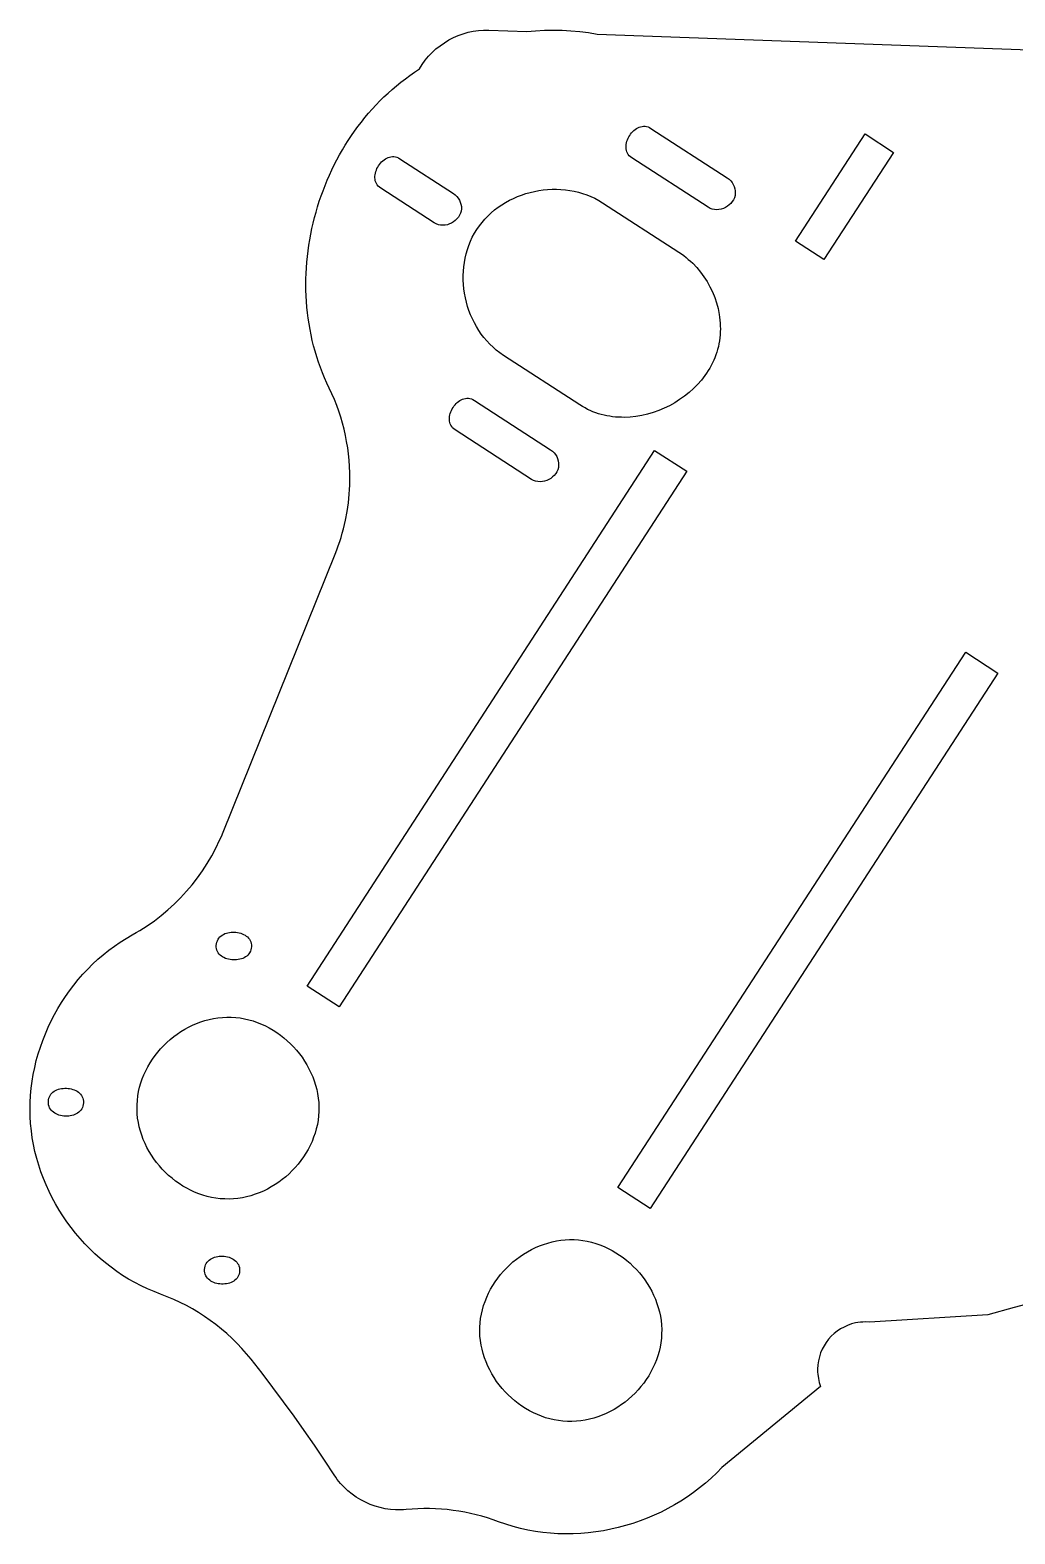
# Model space of a CAD drawing. Header units: inches. Extents: x 141 to 2374, y -6 to 1038.
# Drawn here: x 184.1 to 338.4, y 615.6 to 851.1 of the extents above; entities that cross this region are included whole.
import ezdxf

# ---------------------------------------------------------------- set-up
doc = ezdxf.new("R2010")
doc.units = ezdxf.units.IN
doc.header["$MEASUREMENT"] = 0
doc.linetypes.add('Continuous2', pattern=[0])
doc.layers.add('Nível_Padrão', color=1, linetype='Continuous')

msp = doc.modelspace()

# ---------------------------------------------------------------- linework, layer by layer
at = {"layer": 'Nível_Padrão', "color": 1, "linetype": 'Continuous2', "lineweight": -3, "true_color": 0xff0000}
for p, q in [((251.17, 850.28), (251.94, 850.56)), ((251.94, 850.56), (252.73, 850.78)), ((252.73, 850.78), (253.52, 850.95)), ((253.52, 850.95), (254.34, 851.07)), ((254.34, 851.07), (255.15, 851.13)), ((255.15, 851.13), (255.98, 851.13)), ((255.98, 851.13), (261.91, 850.91)), ((261.91, 850.91), (263.29, 851.04)), ((263.29, 851.04), (264.67, 851.11)), ((264.67, 851.11), (266.06, 851.13)), ((266.06, 851.13), (267.44, 851.11)), ((267.44, 851.11), (268.82, 851.03)), ((268.82, 851.03), (270.2, 850.91)), ((270.2, 850.91), (271.58, 850.74)), ((271.58, 850.74), (272.95, 850.51)), ((272.95, 850.51), (365.26, 847.17)), ((247.09, 847.63), (247.69, 848.18)), ((247.69, 848.18), (248.33, 848.69)), ((248.33, 848.69), (249, 849.16)), ((249, 849.16), (249.7, 849.58)), ((249.7, 849.58), (250.42, 849.95)), ((250.42, 849.95), (251.17, 850.28)), ((245.09, 845.04), (245.52, 845.74)), ((245.52, 845.74), (246, 846.4)), ((246, 846.4), (246.52, 847.03)), ((246.52, 847.03), (247.09, 847.63)), ((242.2, 842.98), (242.9, 843.52)), ((242.9, 843.52), (243.62, 844.04)), ((243.62, 844.04), (244.35, 844.55)), ((244.35, 844.55), (245.09, 845.04)), ((239.54, 840.66), (240.18, 841.26)), ((240.18, 841.26), (240.84, 841.85)), ((240.84, 841.85), (241.51, 842.42)), ((241.51, 842.42), (242.2, 842.98)), ((237.12, 838.1), (237.7, 838.76)), ((237.7, 838.76), (238.3, 839.41)), ((238.3, 839.41), (238.91, 840.04)), ((238.91, 840.04), (239.54, 840.66)), ((235.47, 836.03), (236.01, 836.73)), ((236.01, 836.73), (236.56, 837.42)), ((236.56, 837.42), (237.12, 838.1)), ((233.49, 833.12), (233.96, 833.86)), ((233.96, 833.86), (234.45, 834.6)), ((234.45, 834.6), (234.95, 835.32)), ((234.95, 835.32), (235.47, 836.03)), ((277.59, 833.71), (277.67, 833.95)), ((277.67, 833.95), (277.78, 834.18)), ((277.78, 834.18), (277.89, 834.41)), ((277.89, 834.41), (278.03, 834.63)), ((278.03, 834.63), (278.17, 834.84)), ((278.17, 834.84), (278.33, 835.04)), ((278.33, 835.04), (278.51, 835.23)), ((278.51, 835.23), (278.69, 835.4)), ((278.69, 835.4), (278.88, 835.56)), ((278.88, 835.56), (279.09, 835.7)), ((279.09, 835.7), (279.3, 835.82)), ((279.3, 835.82), (279.51, 835.92)), ((279.51, 835.92), (279.74, 835.99)), ((279.74, 835.99), (279.96, 836.04)), ((279.96, 836.04), (280.19, 836.07)), ((280.19, 836.07), (280.43, 836.07)), ((280.43, 836.07), (280.66, 836.03)), ((280.66, 836.03), (280.9, 835.97)), ((280.9, 835.97), (281.13, 835.87)), ((281.13, 835.87), (281.36, 835.74)), ((281.36, 835.74), (293.31, 827.98)), ((304, 818.09), (314.88, 834.87)), ((314.88, 834.87), (319.33, 831.98)), ((232.18, 830.82), (232.6, 831.59)), ((232.6, 831.59), (233.04, 832.36)), ((233.04, 832.36), (233.49, 833.12)), ((277.46, 832.98), (277.48, 833.22)), ((277.46, 832.74), (277.46, 832.98)), ((277.48, 832.51), (277.46, 832.74)), ((277.48, 833.22), (277.53, 833.47)), ((277.52, 832.28), (277.48, 832.51)), ((277.59, 832.06), (277.52, 832.28)), ((277.53, 833.47), (277.59, 833.71)), ((277.69, 831.85), (277.59, 832.06)), ((277.81, 831.65), (277.69, 831.85)), ((277.97, 831.46), (277.81, 831.65)), ((319.33, 831.98), (308.45, 815.2)), ((231.01, 828.43), (231.38, 829.24)), ((231.38, 829.24), (231.77, 830.03)), ((231.77, 830.03), (232.18, 830.82)), ((238.26, 828.96), (238.35, 829.2)), ((238.35, 829.2), (238.45, 829.43)), ((238.45, 829.43), (238.56, 829.66)), ((238.56, 829.66), (238.7, 829.88)), ((238.7, 829.88), (238.84, 830.09)), ((238.84, 830.09), (239.01, 830.29)), ((239.01, 830.29), (239.18, 830.48)), ((239.18, 830.48), (239.36, 830.65)), ((239.36, 830.65), (239.56, 830.81)), ((239.56, 830.81), (239.76, 830.95)), ((239.76, 830.95), (239.97, 831.07)), ((239.97, 831.07), (240.19, 831.17)), ((240.19, 831.17), (240.41, 831.24)), ((240.41, 831.24), (240.64, 831.29)), ((240.64, 831.29), (240.87, 831.32)), ((240.87, 831.32), (241.1, 831.32)), ((241.1, 831.32), (241.33, 831.28)), ((241.33, 831.28), (241.57, 831.22)), ((241.57, 831.22), (241.8, 831.12)), ((241.8, 831.12), (242.03, 830.99)), ((242.03, 830.99), (250.42, 825.55)), ((278.15, 831.29), (277.97, 831.46)), ((278.36, 831.13), (278.15, 831.29)), ((290.32, 823.37), (278.36, 831.13)), ((230, 825.98), (230.32, 826.81)), ((230.32, 826.81), (230.66, 827.62)), ((230.66, 827.62), (231.01, 828.43)), ((238.13, 828.23), (238.15, 828.47)), ((238.13, 827.99), (238.13, 828.23)), ((238.15, 827.76), (238.13, 827.99)), ((238.15, 828.47), (238.2, 828.72)), ((238.19, 827.53), (238.15, 827.76)), ((238.26, 827.31), (238.19, 827.53)), ((238.2, 828.72), (238.26, 828.96)), ((238.36, 827.1), (238.26, 827.31)), ((238.49, 826.9), (238.36, 827.1)), ((238.64, 826.71), (238.49, 826.9)), ((293.31, 827.98), (293.59, 827.77)), ((293.59, 827.77), (293.85, 827.52)), ((293.85, 827.52), (294.07, 827.25)), ((294.07, 827.25), (294.25, 826.94)), ((294.25, 826.94), (294.39, 826.62)), ((229.41, 824.31), (229.7, 825.15)), ((229.7, 825.15), (230, 825.98)), ((238.82, 826.54), (238.64, 826.71)), ((239.04, 826.38), (238.82, 826.54)), ((247.42, 820.93), (239.04, 826.38)), ((250.42, 825.55), (250.7, 825.34)), ((250.7, 825.34), (250.95, 825.09)), ((250.95, 825.09), (251.17, 824.81)), ((251.17, 824.81), (251.35, 824.51)), ((251.35, 824.51), (251.5, 824.18)), ((258.58, 824.13), (259.19, 824.47)), ((259.19, 824.47), (259.81, 824.77)), ((259.81, 824.77), (260.45, 825.05)), ((260.45, 825.05), (261.1, 825.3)), ((261.1, 825.3), (261.76, 825.52)), ((261.76, 825.52), (262.43, 825.71)), ((262.43, 825.71), (263.11, 825.87)), ((263.11, 825.87), (263.79, 826)), ((263.79, 826), (264.48, 826.1)), ((264.48, 826.1), (265.17, 826.17)), ((265.17, 826.17), (265.87, 826.2)), ((265.87, 826.2), (266.56, 826.21)), ((266.56, 826.21), (267.26, 826.18)), ((267.26, 826.18), (267.95, 826.12)), ((267.95, 826.12), (268.63, 826.03)), ((268.63, 826.03), (269.31, 825.91)), ((269.31, 825.91), (269.99, 825.75)), ((269.99, 825.75), (270.65, 825.56)), ((270.65, 825.56), (271.31, 825.33)), ((271.31, 825.33), (271.95, 825.07)), ((271.95, 825.07), (272.58, 824.78)), ((272.58, 824.78), (273.19, 824.45)), ((273.19, 824.45), (273.79, 824.08)), ((294.28, 824.56), (294.1, 824.26)), ((294.43, 824.88), (294.28, 824.56)), ((294.39, 826.62), (294.49, 826.28)), ((294.52, 825.22), (294.43, 824.88)), ((294.49, 826.28), (294.55, 825.93)), ((294.56, 825.58), (294.52, 825.22)), ((294.55, 825.93), (294.56, 825.58)), ((228.67, 821.76), (228.9, 822.62)), ((228.9, 822.62), (229.15, 823.47)), ((229.15, 823.47), (229.41, 824.31)), ((251.39, 822.13), (251.2, 821.83)), ((251.53, 822.45), (251.39, 822.13)), ((251.5, 824.18), (251.6, 823.85)), ((251.63, 822.79), (251.53, 822.45)), ((251.6, 823.85), (251.66, 823.5)), ((251.67, 823.14), (251.63, 822.79)), ((251.66, 823.5), (251.67, 823.14)), ((255.84, 822.04), (256.34, 822.51)), ((256.34, 822.51), (256.87, 822.96)), ((256.87, 822.96), (257.42, 823.38)), ((257.42, 823.38), (257.99, 823.77)), ((257.99, 823.77), (258.58, 824.13)), ((273.79, 824.08), (285.74, 816.33)), ((290.63, 823.2), (290.32, 823.37)), ((290.96, 823.08), (290.63, 823.2)), ((291.31, 823.01), (290.96, 823.08)), ((291.66, 822.99), (291.31, 823.01)), ((292.01, 823.02), (291.66, 822.99)), ((292.36, 823.09), (292.01, 823.02)), ((292.7, 823.2), (292.36, 823.09)), ((293.02, 823.35), (292.7, 823.2)), ((293.33, 823.53), (293.02, 823.35)), ((293.62, 823.75), (293.33, 823.53)), ((293.87, 823.99), (293.62, 823.75)), ((294.1, 824.26), (293.87, 823.99)), ((228.08, 819.17), (228.26, 820.04)), ((228.26, 820.04), (228.45, 820.9)), ((228.45, 820.9), (228.67, 821.76)), ((247.74, 820.76), (247.42, 820.93)), ((248.07, 820.65), (247.74, 820.76)), ((248.41, 820.58), (248.07, 820.65)), ((248.77, 820.56), (248.41, 820.58)), ((249.12, 820.59), (248.77, 820.56)), ((249.47, 820.65), (249.12, 820.59)), ((249.8, 820.76), (249.47, 820.65)), ((250.13, 820.91), (249.8, 820.76)), ((250.44, 821.09), (250.13, 820.91)), ((250.72, 821.31), (250.44, 821.09)), ((250.98, 821.56), (250.72, 821.31)), ((251.2, 821.83), (250.98, 821.56)), ((253.71, 819.3), (254.08, 819.89)), ((254.08, 819.89), (254.48, 820.47)), ((254.48, 820.47), (254.9, 821.02)), ((254.9, 821.02), (255.36, 821.54)), ((255.36, 821.54), (255.84, 822.04)), ((227.66, 816.55), (227.78, 817.43)), ((227.78, 817.43), (227.92, 818.3)), ((227.92, 818.3), (228.08, 819.17)), ((252.61, 816.76), (252.83, 817.41)), ((252.83, 817.41), (253.09, 818.05)), ((253.09, 818.05), (253.38, 818.68)), ((253.38, 818.68), (253.71, 819.3)), ((308.45, 815.2), (304, 818.09)), ((227.47, 814.79), (227.55, 815.67)), ((227.55, 815.67), (227.66, 816.55)), ((252.13, 814.74), (252.26, 815.42)), ((252.26, 815.42), (252.41, 816.09)), ((252.41, 816.09), (252.61, 816.76)), ((285.74, 816.33), (286.12, 816.07)), ((286.12, 816.07), (286.5, 815.8)), ((286.5, 815.8), (286.86, 815.52)), ((286.86, 815.52), (287.21, 815.22)), ((287.21, 815.22), (287.56, 814.92)), ((227.33, 812.15), (227.36, 813.03)), ((227.36, 813.03), (227.4, 813.91)), ((227.4, 813.91), (227.47, 814.79)), ((251.95, 812.67), (251.98, 813.36)), ((251.96, 811.97), (251.95, 812.67)), ((251.98, 813.36), (252.04, 814.05)), ((252.04, 814.05), (252.13, 814.74)), ((287.56, 814.92), (287.89, 814.6)), ((287.89, 814.6), (288.52, 813.94)), ((288.52, 813.94), (289.11, 813.24)), ((289.11, 813.24), (289.65, 812.5)), ((227.32, 811.27), (227.33, 812.15)), ((227.33, 810.38), (227.32, 811.27)), ((227.36, 809.5), (227.33, 810.38)), ((252, 811.28), (251.96, 811.97)), ((252.06, 810.59), (252, 811.28)), ((252.16, 809.9), (252.06, 810.59)), ((289.65, 812.5), (290.15, 811.73)), ((290.15, 811.73), (290.6, 810.93)), ((290.6, 810.93), (290.99, 810.11)), ((227.41, 808.62), (227.36, 809.5)), ((227.48, 807.74), (227.41, 808.62)), ((252.29, 809.21), (252.16, 809.9)), ((252.45, 808.53), (252.29, 809.21)), ((252.64, 807.86), (252.45, 808.53)), ((290.99, 810.11), (291.34, 809.26)), ((291.34, 809.26), (291.63, 808.39)), ((291.63, 808.39), (291.87, 807.51)), ((227.57, 806.87), (227.48, 807.74)), ((227.68, 805.99), (227.57, 806.87)), ((227.81, 805.12), (227.68, 805.99)), ((252.86, 807.2), (252.64, 807.86)), ((253.11, 806.55), (252.86, 807.2)), ((253.39, 805.92), (253.11, 806.55)), ((253.7, 805.29), (253.39, 805.92)), ((291.87, 807.51), (292.04, 806.61)), ((292.04, 806.61), (292.11, 806.15)), ((292.11, 806.15), (292.16, 805.7)), ((292.16, 805.7), (292.2, 805.24)), ((227.96, 804.25), (227.81, 805.12)), ((228.13, 803.39), (227.96, 804.25)), ((228.32, 802.53), (228.13, 803.39)), ((254.03, 804.69), (253.7, 805.29)), ((254.39, 804.1), (254.03, 804.69)), ((254.79, 803.53), (254.39, 804.1)), ((255.2, 802.98), (254.79, 803.53)), ((292.2, 803.39), (292.15, 802.92)), ((292.2, 805.24), (292.22, 804.78)), ((292.22, 803.86), (292.2, 803.39)), ((292.22, 804.78), (292.23, 804.32)), ((292.23, 804.32), (292.22, 803.86)), ((228.53, 801.67), (228.32, 802.53)), ((228.77, 800.82), (228.53, 801.67)), ((255.65, 802.45), (255.2, 802.98)), ((256.12, 801.94), (255.65, 802.45)), ((256.62, 801.46), (256.12, 801.94)), ((257.14, 801), (256.62, 801.46)), ((257.69, 800.58), (257.14, 801)), ((291.8, 801.12), (291.67, 800.68)), ((291.91, 801.56), (291.8, 801.12)), ((292.01, 802.01), (291.91, 801.56)), ((292.09, 802.46), (292.01, 802.01)), ((292.15, 802.92), (292.09, 802.46)), ((229.02, 799.98), (228.77, 800.82)), ((229.29, 799.14), (229.02, 799.98)), ((229.59, 798.3), (229.29, 799.14)), ((258.27, 800.18), (257.69, 800.58)), ((270.22, 792.42), (258.27, 800.18)), ((290.78, 798.59), (290.56, 798.19)), ((290.99, 798.99), (290.78, 798.59)), ((291.18, 799.41), (290.99, 798.99)), ((291.36, 799.82), (291.18, 799.41)), ((291.52, 800.25), (291.36, 799.82)), ((291.67, 800.68), (291.52, 800.25)), ((229.9, 797.47), (229.59, 798.3)), ((230.24, 796.65), (229.9, 797.47)), ((230.6, 795.84), (230.24, 796.65)), ((289.26, 796.32), (288.66, 795.63)), ((289.82, 797.05), (289.26, 796.32)), ((290.08, 797.42), (289.82, 797.05)), ((290.33, 797.8), (290.08, 797.42)), ((290.56, 798.19), (290.33, 797.8)), ((230.98, 795.04), (230.6, 795.84)), ((231.39, 794.15), (230.98, 795.04)), ((231.78, 793.25), (231.39, 794.15)), ((286.61, 793.79), (285.85, 793.25)), ((287.33, 794.36), (286.61, 793.79)), ((288.02, 794.98), (287.33, 794.36)), ((288.66, 795.63), (288.02, 794.98)), ((232.14, 792.34), (231.78, 793.25)), ((232.47, 791.42), (232.14, 792.34)), ((250.01, 791.34), (250.11, 791.57)), ((250.11, 791.57), (250.23, 791.8)), ((250.23, 791.8), (250.36, 792.02)), ((250.36, 792.02), (250.51, 792.23)), ((250.51, 792.23), (250.67, 792.43)), ((250.67, 792.43), (250.84, 792.62)), ((250.84, 792.62), (251.03, 792.79)), ((251.03, 792.79), (251.22, 792.95)), ((251.22, 792.95), (251.42, 793.09)), ((251.42, 793.09), (251.63, 793.21)), ((251.63, 793.21), (251.85, 793.31)), ((251.85, 793.31), (252.07, 793.38)), ((252.07, 793.38), (252.3, 793.44)), ((252.3, 793.44), (252.53, 793.46)), ((252.53, 793.46), (252.76, 793.46)), ((252.76, 793.46), (253, 793.43)), ((253, 793.43), (253.23, 793.36)), ((253.23, 793.36), (253.47, 793.27)), ((253.47, 793.27), (253.7, 793.14)), ((253.7, 793.14), (265.65, 785.38)), ((270.62, 792.17), (270.22, 792.42)), ((271.03, 791.94), (270.62, 792.17)), ((271.44, 791.73), (271.03, 791.94)), ((271.86, 791.53), (271.44, 791.73)), ((272.28, 791.36), (271.86, 791.53)), ((282.57, 791.54), (281.69, 791.23)), ((283.42, 791.9), (282.57, 791.54)), ((284.26, 792.3), (283.42, 791.9)), ((285.07, 792.75), (284.26, 792.3)), ((285.85, 793.25), (285.07, 792.75)), ((232.78, 790.48), (232.47, 791.42)), ((233.05, 789.54), (232.78, 790.48)), ((233.3, 788.6), (233.05, 789.54)), ((249.79, 790.14), (249.8, 790.38)), ((249.81, 789.9), (249.79, 790.14)), ((249.8, 790.38), (249.82, 790.62)), ((249.86, 789.67), (249.81, 789.9)), ((249.82, 790.62), (249.86, 790.86)), ((249.86, 790.86), (249.93, 791.1)), ((249.93, 789.45), (249.86, 789.67)), ((249.93, 791.1), (250.01, 791.34)), ((250.03, 789.24), (249.93, 789.45)), ((250.15, 789.04), (250.03, 789.24)), ((272.71, 791.19), (272.28, 791.36)), ((273.14, 791.05), (272.71, 791.19)), ((273.58, 790.92), (273.14, 791.05)), ((274.02, 790.81), (273.58, 790.92)), ((274.47, 790.72), (274.02, 790.81)), ((274.91, 790.64), (274.47, 790.72)), ((275.36, 790.57), (274.91, 790.64)), ((275.81, 790.53), (275.36, 790.57)), ((276.27, 790.49), (275.81, 790.53)), ((276.72, 790.48), (276.27, 790.49)), ((277.18, 790.47), (276.72, 790.48)), ((278.09, 790.51), (277.18, 790.47)), ((279, 790.61), (278.09, 790.51)), ((279.91, 790.76), (279, 790.61)), ((280.8, 790.97), (279.91, 790.76)), ((281.69, 791.23), (280.8, 790.97)), ((233.52, 787.64), (233.3, 788.6)), ((233.7, 786.68), (233.52, 787.64)), ((250.3, 788.85), (250.15, 789.04)), ((250.49, 788.68), (250.3, 788.85)), ((250.7, 788.52), (250.49, 788.68)), ((262.65, 780.76), (250.7, 788.52)), ((227.5, 701.4), (281.91, 785.3)), ((233.86, 785.72), (233.7, 786.68)), ((233.99, 784.74), (233.86, 785.72)), ((234.09, 783.77), (233.99, 784.74)), ((265.65, 785.38), (265.93, 785.16)), ((265.93, 785.16), (266.18, 784.92)), ((266.18, 784.92), (266.4, 784.64)), ((266.4, 784.64), (266.59, 784.34)), ((281.91, 785.3), (286.95, 782.04)), ((286.95, 782.04), (232.54, 698.13)), ((234.16, 782.79), (234.09, 783.77)), ((234.2, 781.81), (234.16, 782.79)), ((266.59, 784.34), (266.73, 784.01)), ((266.76, 782.27), (266.62, 781.95)), ((266.73, 784.01), (266.83, 783.67)), ((266.86, 782.61), (266.76, 782.27)), ((266.83, 783.67), (266.89, 783.32)), ((266.9, 782.97), (266.86, 782.61)), ((266.89, 783.32), (266.9, 782.97)), ((234.16, 779.16), (234.19, 779.85)), ((234.19, 779.85), (234.21, 780.83)), ((234.21, 780.83), (234.2, 781.81)), ((262.97, 780.59), (262.65, 780.76)), ((263.3, 780.47), (262.97, 780.59)), ((263.65, 780.41), (263.3, 780.47)), ((264, 780.39), (263.65, 780.41)), ((264.35, 780.41), (264, 780.39)), ((264.7, 780.48), (264.35, 780.41)), ((265.04, 780.59), (264.7, 780.48)), ((265.36, 780.74), (265.04, 780.59)), ((265.67, 780.92), (265.36, 780.74)), ((265.96, 781.14), (265.67, 780.92)), ((266.21, 781.38), (265.96, 781.14)), ((266.44, 781.66), (266.21, 781.38)), ((266.62, 781.95), (266.44, 781.66)), ((233.97, 777.09), (234.05, 777.77)), ((234.05, 777.77), (234.11, 778.47)), ((234.11, 778.47), (234.16, 779.16)), ((233.51, 774.35), (233.77, 775.71)), ((233.77, 775.71), (233.88, 776.4)), ((233.88, 776.4), (233.97, 777.09)), ((233.02, 772.34), (233.2, 773)), ((233.2, 773), (233.51, 774.35)), ((232.15, 769.7), (232.39, 770.35)), ((232.39, 770.35), (232.61, 771.01)), ((232.61, 771.01), (232.82, 771.67)), ((232.82, 771.67), (233.02, 772.34)), ((214.35, 725.49), (231.9, 769.05)), ((231.9, 769.05), (232.15, 769.7)), ((276.19, 669.83), (330.67, 753.68)), ((330.67, 753.68), (335.7, 750.41)), ((335.7, 750.41), (281.22, 666.56)), ((214.08, 724.85), (214.35, 725.49)), ((213.22, 723), (213.81, 724.23)), ((213.81, 724.23), (214.08, 724.85)), ((211.87, 720.61), (212.57, 721.79)), ((212.57, 721.79), (213.22, 723)), ((210.34, 718.36), (211.13, 719.47)), ((211.13, 719.47), (211.87, 720.61)), ((207.69, 715.24), (208.61, 716.24)), ((208.61, 716.24), (209.5, 717.28)), ((209.5, 717.28), (210.34, 718.36)), ((205.71, 713.35), (206.72, 714.27)), ((206.72, 714.27), (207.69, 715.24)), ((202.47, 710.85), (203.59, 711.64)), ((203.59, 711.64), (204.67, 712.47)), ((204.67, 712.47), (205.71, 713.35)), ((199.17, 708.87), (200.13, 709.43)), ((200.13, 709.43), (200.73, 709.77)), ((200.73, 709.77), (201.32, 710.12)), ((201.32, 710.12), (202.47, 710.85)), ((213.69, 708.91), (213.84, 709.09)), ((213.84, 709.09), (214.01, 709.24)), ((214.01, 709.24), (214.2, 709.38)), ((214.2, 709.38), (214.41, 709.5)), ((214.41, 709.5), (214.63, 709.61)), ((214.63, 709.61), (214.86, 709.69)), ((214.86, 709.69), (215.1, 709.76)), ((215.1, 709.76), (215.35, 709.81)), ((215.35, 709.81), (215.6, 709.84)), ((215.6, 709.84), (215.85, 709.86)), ((215.85, 709.86), (216.11, 709.86)), ((216.11, 709.86), (216.37, 709.84)), ((216.37, 709.84), (216.62, 709.81)), ((216.62, 709.81), (216.87, 709.76)), ((216.87, 709.76), (217.12, 709.69)), ((217.12, 709.69), (217.35, 709.6)), ((217.35, 709.6), (217.57, 709.5)), ((217.57, 709.5), (217.79, 709.38)), ((217.79, 709.38), (217.98, 709.24)), ((217.98, 709.24), (218.16, 709.09)), ((218.16, 709.09), (218.32, 708.92)), ((195.57, 706.31), (196.43, 707)), ((196.43, 707), (197.32, 707.66)), ((197.32, 707.66), (198.23, 708.28)), ((198.23, 708.28), (199.17, 708.87)), ((213.28, 707.77), (213.31, 708.04)), ((213.29, 707.51), (213.28, 707.77)), ((213.33, 707.26), (213.29, 707.51)), ((213.31, 708.04), (213.37, 708.28)), ((213.39, 707.02), (213.33, 707.26)), ((213.37, 708.28), (213.45, 708.51)), ((213.49, 706.81), (213.39, 707.02)), ((213.45, 708.51), (213.56, 708.72)), ((213.6, 706.61), (213.49, 706.81)), ((213.56, 708.72), (213.69, 708.91)), ((218.32, 708.92), (218.46, 708.74)), ((218.46, 708.74), (218.58, 708.54)), ((218.62, 706.84), (218.51, 706.63)), ((218.58, 708.54), (218.67, 708.32)), ((218.7, 707.06), (218.62, 706.84)), ((218.67, 708.32), (218.74, 708.09)), ((218.76, 707.31), (218.7, 707.06)), ((218.74, 708.09), (218.78, 707.84)), ((218.78, 707.57), (218.76, 707.31)), ((218.78, 707.84), (218.78, 707.57)), ((193.14, 704.05), (193.92, 704.83)), ((193.92, 704.83), (194.73, 705.59)), ((194.73, 705.59), (195.57, 706.31)), ((213.74, 706.42), (213.6, 706.61)), ((213.9, 706.25), (213.74, 706.42)), ((214.08, 706.1), (213.9, 706.25)), ((214.28, 705.97), (214.08, 706.1)), ((214.49, 705.85), (214.28, 705.97)), ((214.72, 705.74), (214.49, 705.85)), ((214.95, 705.66), (214.72, 705.74)), ((215.19, 705.59), (214.95, 705.66)), ((215.44, 705.54), (215.19, 705.59)), ((215.7, 705.5), (215.44, 705.54)), ((215.95, 705.49), (215.7, 705.5)), ((216.21, 705.49), (215.95, 705.49)), ((216.47, 705.5), (216.21, 705.49)), ((216.72, 705.54), (216.47, 705.5)), ((216.97, 705.59), (216.72, 705.54)), ((217.21, 705.66), (216.97, 705.59)), ((217.44, 705.74), (217.21, 705.66)), ((217.66, 705.84), (217.44, 705.74)), ((217.86, 705.97), (217.66, 705.84)), ((218.05, 706.1), (217.86, 705.97)), ((218.23, 706.26), (218.05, 706.1)), ((218.38, 706.43), (218.23, 706.26)), ((218.51, 706.63), (218.38, 706.43)), ((190.96, 701.55), (191.65, 702.41)), ((191.65, 702.41), (192.38, 703.25)), ((192.38, 703.25), (193.14, 704.05)), ((189.05, 698.84), (189.65, 699.76)), ((189.65, 699.76), (190.29, 700.67)), ((190.29, 700.67), (190.96, 701.55)), ((232.54, 698.13), (227.5, 701.4)), ((187.93, 696.92), (188.47, 697.89)), ((188.47, 697.89), (189.05, 698.84)), ((186.51, 693.92), (186.95, 694.94)), ((186.95, 694.94), (187.42, 695.94)), ((187.42, 695.94), (187.93, 696.92)), ((208.34, 694.64), (208.95, 694.97)), ((208.95, 694.97), (209.57, 695.28)), ((209.57, 695.28), (210.21, 695.55)), ((210.21, 695.55), (210.86, 695.79)), ((210.86, 695.79), (211.51, 696.01)), ((211.51, 696.01), (212.18, 696.18)), ((212.18, 696.18), (212.86, 696.33)), ((212.86, 696.33), (213.54, 696.43)), ((213.54, 696.43), (214.23, 696.5)), ((214.23, 696.5), (214.93, 696.54)), ((214.93, 696.54), (215.63, 696.53)), ((215.63, 696.53), (216.33, 696.49)), ((216.33, 696.49), (217.02, 696.4)), ((217.02, 696.4), (217.7, 696.28)), ((217.7, 696.28), (218.38, 696.13)), ((218.38, 696.13), (219.04, 695.93)), ((219.04, 695.93), (219.7, 695.71)), ((219.7, 695.71), (220.34, 695.45)), ((220.34, 695.45), (220.97, 695.16)), ((220.97, 695.16), (221.58, 694.84)), ((185.73, 691.85), (186.1, 692.89)), ((186.1, 692.89), (186.51, 693.92)), ((205.05, 692.09), (205.55, 692.57)), ((205.55, 692.57), (206.07, 693.04)), ((206.07, 693.04), (206.61, 693.48)), ((206.61, 693.48), (207.17, 693.89)), ((207.17, 693.89), (207.75, 694.28)), ((207.75, 694.28), (208.34, 694.64)), ((221.58, 694.84), (222.18, 694.49)), ((222.18, 694.49), (222.76, 694.12)), ((222.76, 694.12), (223.33, 693.72)), ((223.33, 693.72), (223.88, 693.29)), ((223.88, 693.29), (224.4, 692.83)), ((224.4, 692.83), (224.91, 692.36)), ((185.1, 689.73), (185.4, 690.8)), ((185.4, 690.8), (185.73, 691.85)), ((203.29, 689.94), (203.69, 690.51)), ((203.69, 690.51), (204.12, 691.05)), ((204.12, 691.05), (204.57, 691.58)), ((204.57, 691.58), (205.05, 692.09)), ((224.91, 692.36), (225.4, 691.86)), ((225.4, 691.86), (225.86, 691.34)), ((225.86, 691.34), (226.3, 690.8)), ((226.3, 690.8), (226.71, 690.24)), ((226.71, 690.24), (227.1, 689.66)), ((184.63, 687.57), (184.85, 688.66)), ((184.85, 688.66), (185.1, 689.73)), ((201.95, 687.51), (202.24, 688.14)), ((202.24, 688.14), (202.56, 688.76)), ((202.56, 688.76), (202.91, 689.36)), ((202.91, 689.36), (203.29, 689.94)), ((227.1, 689.66), (227.46, 689.07)), ((227.46, 689.07), (227.8, 688.46)), ((227.8, 688.46), (228.1, 687.83)), ((228.1, 687.83), (228.38, 687.2)), ((184.3, 685.39), (184.44, 686.48)), ((184.44, 686.48), (184.63, 687.57)), ((201.12, 684.88), (201.28, 685.55)), ((201.28, 685.55), (201.47, 686.22)), ((201.47, 686.22), (201.69, 686.87)), ((201.69, 686.87), (201.95, 687.51)), ((228.38, 687.2), (228.62, 686.55)), ((228.62, 686.55), (228.83, 685.89)), ((228.83, 685.89), (229.01, 685.22)), ((184.12, 682.07), (184.14, 683.18)), ((184.14, 683.18), (184.2, 684.28)), ((184.2, 684.28), (184.3, 685.39)), ((186.98, 683.31), (187.01, 683.57)), ((186.99, 683.04), (186.98, 683.31)), ((187.01, 683.57), (187.06, 683.82)), ((187.06, 683.82), (187.15, 684.05)), ((187.15, 684.05), (187.25, 684.26)), ((187.25, 684.26), (187.38, 684.45)), ((187.38, 684.45), (187.54, 684.62)), ((187.54, 684.62), (187.71, 684.78)), ((187.71, 684.78), (187.9, 684.92)), ((187.9, 684.92), (188.11, 685.04)), ((188.11, 685.04), (188.33, 685.14)), ((188.33, 685.14), (188.56, 685.23)), ((188.56, 685.23), (188.8, 685.3)), ((188.8, 685.3), (189.04, 685.35)), ((189.04, 685.35), (189.3, 685.38)), ((189.3, 685.38), (189.55, 685.4)), ((189.55, 685.4), (189.81, 685.4)), ((189.81, 685.4), (190.07, 685.38)), ((190.07, 685.38), (190.32, 685.34)), ((190.32, 685.34), (190.57, 685.29)), ((190.57, 685.29), (190.81, 685.22)), ((190.81, 685.22), (191.05, 685.14)), ((191.05, 685.14), (191.27, 685.04)), ((191.27, 685.04), (191.48, 684.92)), ((191.48, 684.92), (191.68, 684.78)), ((191.68, 684.78), (191.86, 684.63)), ((191.86, 684.63), (192.02, 684.46)), ((192.02, 684.46), (192.16, 684.28)), ((192.16, 684.28), (192.28, 684.07)), ((192.28, 684.07), (192.37, 683.86)), ((192.37, 683.86), (192.44, 683.62)), ((192.44, 683.62), (192.47, 683.37)), ((192.48, 683.11), (192.45, 682.85)), ((192.47, 683.37), (192.48, 683.11)), ((200.87, 682.81), (200.92, 683.5)), ((200.92, 683.5), (201, 684.19)), ((201, 684.19), (201.12, 684.88)), ((229.01, 685.22), (229.15, 684.55)), ((229.15, 684.55), (229.26, 683.86)), ((229.26, 683.86), (229.33, 683.17)), ((229.33, 683.17), (229.36, 682.47)), ((184.14, 680.96), (184.12, 682.07)), ((184.21, 679.86), (184.14, 680.96)), ((187.03, 682.79), (186.99, 683.04)), ((187.09, 682.56), (187.03, 682.79)), ((187.18, 682.34), (187.09, 682.56)), ((187.3, 682.14), (187.18, 682.34)), ((187.44, 681.96), (187.3, 682.14)), ((187.6, 681.79), (187.44, 681.96)), ((187.78, 681.64), (187.6, 681.79)), ((187.98, 681.5), (187.78, 681.64)), ((188.19, 681.38), (187.98, 681.5)), ((188.41, 681.28), (188.19, 681.38)), ((188.65, 681.2), (188.41, 681.28)), ((188.89, 681.13), (188.65, 681.2)), ((189.14, 681.07), (188.89, 681.13)), ((189.39, 681.04), (189.14, 681.07)), ((189.65, 681.02), (189.39, 681.04)), ((189.91, 681.02), (189.65, 681.02)), ((190.17, 681.04), (189.91, 681.02)), ((190.42, 681.07), (190.17, 681.04)), ((190.67, 681.12), (190.42, 681.07)), ((190.91, 681.19), (190.67, 681.12)), ((191.14, 681.28), (190.91, 681.19)), ((191.35, 681.38), (191.14, 681.28)), ((191.56, 681.5), (191.35, 681.38)), ((191.75, 681.64), (191.56, 681.5)), ((191.92, 681.8), (191.75, 681.64)), ((192.08, 681.97), (191.92, 681.8)), ((192.21, 682.16), (192.08, 681.97)), ((192.32, 682.37), (192.21, 682.16)), ((192.4, 682.6), (192.32, 682.37)), ((192.45, 682.85), (192.4, 682.6)), ((200.87, 682.11), (200.87, 682.81)), ((200.9, 681.41), (200.87, 682.11)), ((200.97, 680.72), (200.9, 681.41)), ((201.08, 680.03), (200.97, 680.72)), ((229.31, 681.08), (229.23, 680.38)), ((229.35, 681.77), (229.31, 681.08)), ((229.36, 682.47), (229.35, 681.77)), ((184.32, 678.75), (184.21, 679.86)), ((184.47, 677.65), (184.32, 678.75)), ((201.22, 679.36), (201.08, 680.03)), ((201.4, 678.69), (201.22, 679.36)), ((201.61, 678.03), (201.4, 678.69)), ((228.95, 679.03), (228.76, 678.36)), ((229.11, 679.7), (228.95, 679.03)), ((229.23, 680.38), (229.11, 679.7)), ((184.66, 676.56), (184.47, 677.65)), ((184.89, 675.48), (184.66, 676.56)), ((201.85, 677.38), (201.61, 678.03)), ((202.13, 676.75), (201.85, 677.38)), ((202.43, 676.12), (202.13, 676.75)), ((202.76, 675.51), (202.43, 676.12)), ((227.99, 676.44), (227.67, 675.82)), ((228.28, 677.07), (227.99, 676.44)), ((228.53, 677.71), (228.28, 677.07)), ((228.76, 678.36), (228.53, 677.71)), ((185.17, 674.41), (184.89, 675.48)), ((185.48, 673.35), (185.17, 674.41)), ((203.13, 674.92), (202.76, 675.51)), ((203.51, 674.34), (203.13, 674.92)), ((203.93, 673.78), (203.51, 674.34)), ((204.37, 673.24), (203.93, 673.78)), ((226.54, 674.07), (226.11, 673.53)), ((226.94, 674.64), (226.54, 674.07)), ((227.32, 675.22), (226.94, 674.64)), ((227.67, 675.82), (227.32, 675.22)), ((185.83, 672.3), (185.48, 673.35)), ((186.21, 671.27), (185.83, 672.3)), ((204.83, 672.72), (204.37, 673.24)), ((205.32, 672.22), (204.83, 672.72)), ((205.82, 671.75), (205.32, 672.22)), ((206.35, 671.29), (205.82, 671.75)), ((224.16, 671.54), (223.62, 671.1)), ((224.68, 672.01), (224.16, 671.54)), ((225.18, 672.49), (224.68, 672.01)), ((225.66, 673), (225.18, 672.49)), ((226.11, 673.53), (225.66, 673)), ((186.64, 670.25), (186.21, 671.27)), ((187.1, 669.24), (186.64, 670.25)), ((187.59, 668.25), (187.1, 669.24)), ((206.9, 670.86), (206.35, 671.29)), ((207.46, 670.46), (206.9, 670.86)), ((208.05, 670.08), (207.46, 670.46)), ((208.65, 669.74), (208.05, 670.08)), ((209.26, 669.42), (208.65, 669.74)), ((209.89, 669.13), (209.26, 669.42)), ((210.53, 668.87), (209.89, 669.13)), ((220.02, 669.03), (219.37, 668.78)), ((220.66, 669.3), (220.02, 669.03)), ((221.28, 669.61), (220.66, 669.3)), ((221.89, 669.94), (221.28, 669.61)), ((222.48, 670.3), (221.89, 669.94)), ((223.06, 670.69), (222.48, 670.3)), ((223.62, 671.1), (223.06, 670.69)), ((281.22, 666.56), (276.19, 669.83)), ((188.12, 667.28), (187.59, 668.25)), ((188.68, 666.32), (188.12, 667.28)), ((211.19, 668.65), (210.53, 668.87)), ((211.85, 668.45), (211.19, 668.65)), ((212.53, 668.3), (211.85, 668.45)), ((213.21, 668.18), (212.53, 668.3)), ((213.9, 668.09), (213.21, 668.18)), ((214.6, 668.05), (213.9, 668.09)), ((215.3, 668.04), (214.6, 668.05)), ((215.99, 668.08), (215.3, 668.04)), ((216.68, 668.15), (215.99, 668.08)), ((217.37, 668.25), (216.68, 668.15)), ((218.04, 668.4), (217.37, 668.25)), ((218.71, 668.57), (218.04, 668.4)), ((219.37, 668.78), (218.71, 668.57)), ((189.27, 665.39), (188.68, 666.32)), ((189.9, 664.47), (189.27, 665.39)), ((190.56, 663.58), (189.9, 664.47)), ((191.24, 662.71), (190.56, 663.58)), ((191.96, 661.87), (191.24, 662.71)), ((192.7, 661.05), (191.96, 661.87)), ((193.47, 660.25), (192.7, 661.05)), ((194.27, 659.48), (193.47, 660.25)), ((261.42, 659.43), (262.02, 659.79)), ((262.02, 659.79), (262.63, 660.12)), ((262.63, 660.12), (263.25, 660.43)), ((263.25, 660.43), (263.89, 660.7)), ((263.89, 660.7), (264.53, 660.94)), ((264.53, 660.94), (265.19, 661.15)), ((265.19, 661.15), (265.86, 661.33)), ((265.86, 661.33), (266.54, 661.47)), ((266.54, 661.47), (267.22, 661.58)), ((267.22, 661.58), (267.91, 661.65)), ((267.91, 661.65), (268.61, 661.69)), ((268.61, 661.69), (269.31, 661.68)), ((269.31, 661.68), (270.01, 661.63)), ((270.01, 661.63), (270.7, 661.55)), ((270.7, 661.55), (271.38, 661.43)), ((271.38, 661.43), (272.06, 661.27)), ((272.06, 661.27), (272.72, 661.08)), ((272.72, 661.08), (273.37, 660.86)), ((273.37, 660.86), (274.02, 660.6)), ((274.02, 660.6), (274.65, 660.31)), ((274.65, 660.31), (275.26, 659.99)), ((275.26, 659.99), (275.86, 659.64)), ((275.86, 659.64), (276.44, 659.27)), ((195.09, 658.75), (194.27, 659.48)), ((195.94, 658.04), (195.09, 658.75)), ((196.81, 657.36), (195.94, 658.04)), ((197.71, 656.71), (196.81, 657.36)), ((211.45, 657.01), (211.47, 657.27)), ((211.47, 657.27), (211.53, 657.52)), ((211.53, 657.52), (211.61, 657.74)), ((211.61, 657.74), (211.72, 657.95)), ((211.72, 657.95), (211.85, 658.15)), ((211.85, 658.15), (212, 658.32)), ((212, 658.32), (212.17, 658.48)), ((212.17, 658.48), (212.36, 658.61)), ((212.36, 658.61), (212.57, 658.74)), ((212.57, 658.74), (212.79, 658.84)), ((212.79, 658.84), (213.02, 658.92)), ((213.02, 658.92), (213.26, 658.99)), ((213.26, 658.99), (213.51, 659.04)), ((213.51, 659.04), (213.76, 659.08)), ((213.76, 659.08), (214.02, 659.09)), ((214.02, 659.09), (214.27, 659.09)), ((214.27, 659.09), (214.53, 659.08)), ((214.53, 659.08), (214.79, 659.04)), ((214.79, 659.04), (215.03, 658.99)), ((215.03, 658.99), (215.28, 658.92)), ((215.28, 658.92), (215.51, 658.83)), ((215.51, 658.83), (215.74, 658.73)), ((215.74, 658.73), (215.95, 658.61)), ((215.95, 658.61), (216.14, 658.48)), ((216.14, 658.48), (216.32, 658.33)), ((216.32, 658.33), (216.48, 658.16)), ((216.48, 658.16), (216.62, 657.97)), ((216.62, 657.97), (216.74, 657.77)), ((216.74, 657.77), (216.83, 657.56)), ((216.83, 657.56), (216.9, 657.32)), ((216.9, 657.32), (216.94, 657.07)), ((258.25, 656.73), (258.73, 657.24)), ((258.73, 657.24), (259.23, 657.72)), ((259.23, 657.72), (259.75, 658.19)), ((259.75, 658.19), (260.29, 658.63)), ((260.29, 658.63), (260.85, 659.04)), ((260.85, 659.04), (261.42, 659.43)), ((276.44, 659.27), (277.01, 658.86)), ((277.01, 658.86), (277.56, 658.44)), ((277.56, 658.44), (278.08, 657.98)), ((278.08, 657.98), (278.59, 657.5)), ((278.59, 657.5), (279.08, 657.01)), ((198.62, 656.09), (197.71, 656.71)), ((199.56, 655.51), (198.62, 656.09)), ((200.53, 654.96), (199.56, 655.51)), ((201.51, 654.45), (200.53, 654.96)), ((211.45, 656.74), (211.45, 657.01)), ((211.49, 656.49), (211.45, 656.74)), ((211.56, 656.26), (211.49, 656.49)), ((211.65, 656.04), (211.56, 656.26)), ((211.77, 655.84), (211.65, 656.04)), ((211.91, 655.65), (211.77, 655.84)), ((212.07, 655.49), (211.91, 655.65)), ((212.25, 655.33), (212.07, 655.49)), ((212.44, 655.2), (212.25, 655.33)), ((212.65, 655.08), (212.44, 655.2)), ((212.88, 654.98), (212.65, 655.08)), ((213.11, 654.89), (212.88, 654.98)), ((213.35, 654.82), (213.11, 654.89)), ((213.6, 654.77), (213.35, 654.82)), ((215.13, 654.82), (214.88, 654.77)), ((215.37, 654.89), (215.13, 654.82)), ((215.6, 654.97), (215.37, 654.89)), ((215.82, 655.08), (215.6, 654.97)), ((216.02, 655.2), (215.82, 655.08)), ((216.21, 655.34), (216.02, 655.2)), ((216.39, 655.49), (216.21, 655.34)), ((216.54, 655.67), (216.39, 655.49)), ((216.67, 655.86), (216.54, 655.67)), ((216.78, 656.07), (216.67, 655.86)), ((216.86, 656.3), (216.78, 656.07)), ((216.92, 656.54), (216.86, 656.3)), ((216.94, 656.81), (216.92, 656.54)), ((216.94, 657.07), (216.94, 656.81)), ((256.59, 654.51), (256.97, 655.09)), ((256.97, 655.09), (257.37, 655.66)), ((257.37, 655.66), (257.8, 656.2)), ((257.8, 656.2), (258.25, 656.73)), ((279.08, 657.01), (279.54, 656.49)), ((279.54, 656.49), (279.98, 655.94)), ((279.98, 655.94), (280.39, 655.39)), ((280.39, 655.39), (280.78, 654.81)), ((280.78, 654.81), (281.14, 654.22)), ((202.51, 653.98), (201.51, 654.45)), ((203.53, 653.54), (202.51, 653.98)), ((204.56, 653.14), (203.53, 653.54)), ((205.6, 652.75), (204.56, 653.14)), ((206.61, 652.32), (205.6, 652.75)), ((213.86, 654.74), (213.6, 654.77)), ((214.12, 654.72), (213.86, 654.74)), ((214.37, 654.72), (214.12, 654.72)), ((214.63, 654.74), (214.37, 654.72)), ((214.88, 654.77), (214.63, 654.74)), ((255.37, 652.02), (255.63, 652.66)), ((255.63, 652.66), (255.92, 653.29)), ((255.92, 653.29), (256.24, 653.91)), ((256.24, 653.91), (256.59, 654.51)), ((281.14, 654.22), (281.48, 653.61)), ((281.48, 653.61), (281.78, 652.98)), ((281.78, 652.98), (282.05, 652.35)), ((207.61, 651.85), (206.61, 652.32)), ((208.6, 651.35), (207.61, 651.85)), ((209.57, 650.82), (208.6, 651.35)), ((210.51, 650.25), (209.57, 650.82)), ((211.44, 649.66), (210.51, 650.25)), ((254.8, 650.03), (254.96, 650.7)), ((254.96, 650.7), (255.15, 651.37)), ((255.15, 651.37), (255.37, 652.02)), ((282.05, 652.35), (282.3, 651.7)), ((282.3, 651.7), (282.51, 651.04)), ((282.51, 651.04), (282.69, 650.37)), ((282.69, 650.37), (282.83, 649.69)), ((338.24, 651.03), (334.13, 649.91)), ((342.36, 652.13), (338.24, 651.03)), ((212.35, 649.03), (211.44, 649.66)), ((213.23, 648.37), (212.35, 649.03)), ((214.1, 647.68), (213.23, 648.37)), ((254.55, 647.95), (254.6, 648.65)), ((254.55, 647.25), (254.55, 647.95)), ((254.6, 648.65), (254.68, 649.34)), ((254.68, 649.34), (254.8, 650.03)), ((282.83, 649.69), (282.94, 649.01)), ((282.94, 649.01), (283.01, 648.32)), ((283.01, 648.32), (283.04, 647.62)), ((311.59, 648), (311.05, 647.7)), ((312.16, 648.26), (311.59, 648)), ((312.76, 648.47), (312.16, 648.26)), ((313.38, 648.63), (312.76, 648.47)), ((313.76, 648.7), (313.38, 648.63)), ((314.15, 648.75), (313.76, 648.7)), ((314.55, 648.78), (314.15, 648.75)), ((314.95, 648.79), (314.55, 648.78)), ((315.6, 648.76), (314.95, 648.79)), ((334.13, 649.91), (315.6, 648.76)), ((214.93, 646.96), (214.1, 647.68)), ((215.75, 646.21), (214.93, 646.96)), ((216.53, 645.44), (215.75, 646.21)), ((217.29, 644.64), (216.53, 645.44)), ((254.58, 646.56), (254.55, 647.25)), ((254.65, 645.87), (254.58, 646.56)), ((254.76, 645.18), (254.65, 645.87)), ((282.91, 645.53), (282.78, 644.85)), ((282.99, 646.23), (282.91, 645.53)), ((283.03, 646.92), (282.99, 646.23)), ((283.04, 647.62), (283.03, 646.92)), ((308.8, 645.59), (308.47, 645.07)), ((309.18, 646.08), (308.8, 645.59)), ((309.59, 646.54), (309.18, 646.08)), ((310.04, 646.96), (309.59, 646.54)), ((310.53, 647.35), (310.04, 646.96)), ((311.05, 647.7), (310.53, 647.35)), ((218.03, 643.81), (217.29, 644.64)), ((218.73, 642.95), (218.03, 643.81)), ((254.9, 644.51), (254.76, 645.18)), ((255.08, 643.84), (254.9, 644.51)), ((255.29, 643.18), (255.08, 643.84)), ((255.53, 642.53), (255.29, 643.18)), ((282.44, 643.51), (282.21, 642.86)), ((282.63, 644.18), (282.44, 643.51)), ((282.78, 644.85), (282.63, 644.18)), ((307.73, 643.33), (307.58, 642.71)), ((307.93, 643.94), (307.73, 643.33)), ((308.17, 644.51), (307.93, 643.94)), ((308.47, 645.07), (308.17, 644.51)), ((220.45, 640.76), (218.73, 642.95)), ((222.15, 638.54), (220.45, 640.76)), ((255.8, 641.89), (255.53, 642.53)), ((256.11, 641.27), (255.8, 641.89)), ((256.44, 640.66), (256.11, 641.27)), ((281.35, 640.97), (281, 640.37)), ((281.66, 641.59), (281.35, 640.97)), ((281.95, 642.21), (281.66, 641.59)), ((282.21, 642.86), (281.95, 642.21)), ((307.49, 642.07), (307.45, 641.41)), ((307.45, 641.41), (307.45, 641.29)), ((307.45, 641.29), (307.46, 640.95)), ((307.46, 640.95), (307.48, 640.61)), ((307.58, 642.71), (307.49, 642.07)), ((223.82, 636.3), (222.15, 638.54)), ((256.8, 640.07), (256.44, 640.66)), ((257.19, 639.49), (256.8, 640.07)), ((257.61, 638.93), (257.19, 639.49)), ((258.05, 638.39), (257.61, 638.93)), ((258.51, 637.87), (258.05, 638.39)), ((279.79, 638.68), (279.33, 638.15)), ((280.22, 639.22), (279.79, 638.68)), ((280.62, 639.79), (280.22, 639.22)), ((281, 640.37), (280.62, 639.79)), ((307.91, 638.69), (292.48, 625.99)), ((307.48, 640.61), (307.57, 639.95)), ((307.57, 639.95), (307.71, 639.31)), ((307.71, 639.31), (307.91, 638.69)), ((225.46, 634.04), (223.82, 636.3)), ((258.99, 637.37), (258.51, 637.87)), ((259.5, 636.9), (258.99, 637.37)), ((260.03, 636.44), (259.5, 636.9)), ((260.58, 636.01), (260.03, 636.44)), ((261.14, 635.61), (260.58, 636.01)), ((277.3, 636.25), (276.74, 635.84)), ((277.84, 636.69), (277.3, 636.25)), ((278.36, 637.15), (277.84, 636.69)), ((278.86, 637.64), (278.36, 637.15)), ((279.33, 638.15), (278.86, 637.64)), ((227.07, 631.77), (225.46, 634.04)), ((261.73, 635.23), (261.14, 635.61)), ((262.33, 634.89), (261.73, 635.23)), ((262.94, 634.57), (262.33, 634.89)), ((263.57, 634.28), (262.94, 634.57)), ((264.21, 634.02), (263.57, 634.28)), ((264.86, 633.79), (264.21, 634.02)), ((265.53, 633.6), (264.86, 633.79)), ((272.39, 633.72), (271.72, 633.55)), ((273.05, 633.93), (272.39, 633.72)), ((273.7, 634.18), (273.05, 633.93)), ((274.34, 634.45), (273.7, 634.18)), ((274.96, 634.76), (274.34, 634.45)), ((275.57, 635.09), (274.96, 634.76)), ((276.16, 635.45), (275.57, 635.09)), ((276.74, 635.84), (276.16, 635.45)), ((228.66, 629.47), (227.07, 631.77)), ((266.2, 633.45), (265.53, 633.6)), ((266.89, 633.33), (266.2, 633.45)), ((267.58, 633.24), (266.89, 633.33)), ((268.28, 633.2), (267.58, 633.24)), ((268.98, 633.19), (268.28, 633.2)), ((269.67, 633.23), (268.98, 633.19)), ((270.36, 633.3), (269.67, 633.23)), ((271.05, 633.4), (270.36, 633.3)), ((271.72, 633.55), (271.05, 633.4)), ((230.21, 627.16), (228.66, 629.47)), ((231.74, 624.82), (230.21, 627.16)), ((231.98, 624.48), (231.74, 624.82)), ((232.22, 624.14), (231.98, 624.48)), ((290.79, 624.32), (289.9, 623.54)), ((291.65, 625.14), (290.79, 624.32)), ((292.48, 625.99), (291.65, 625.14)), ((232.74, 623.5), (232.22, 624.14)), ((233.3, 622.9), (232.74, 623.5)), ((233.9, 622.35), (233.3, 622.9)), ((234.54, 621.83), (233.9, 622.35)), ((288.03, 622.07), (287.06, 621.38)), ((288.98, 622.79), (288.03, 622.07)), ((289.9, 623.54), (288.98, 622.79)), ((235.21, 621.36), (234.54, 621.83)), ((235.91, 620.93), (235.21, 621.36)), ((236.63, 620.55), (235.91, 620.93)), ((237.38, 620.22), (236.63, 620.55)), ((238.15, 619.94), (237.38, 620.22)), ((238.94, 619.71), (238.15, 619.94)), ((239.74, 619.54), (238.94, 619.71)), ((240.55, 619.41), (239.74, 619.54)), ((244.86, 619.53), (243.94, 619.47)), ((245.78, 619.55), (244.86, 619.53)), ((246.7, 619.55), (245.78, 619.55)), ((247.62, 619.52), (246.7, 619.55)), ((248.54, 619.47), (247.62, 619.52)), ((284, 619.55), (282.94, 619.01)), ((285.04, 620.13), (284, 619.55)), ((286.06, 620.74), (285.04, 620.13)), ((287.06, 621.38), (286.06, 620.74)), ((241.37, 619.35), (240.55, 619.41)), ((242.19, 619.34), (241.37, 619.35)), ((242.61, 619.36), (242.19, 619.34)), ((243.02, 619.4), (242.61, 619.36)), ((243.94, 619.47), (243.02, 619.4)), ((249.46, 619.39), (248.54, 619.47)), ((250.37, 619.28), (249.46, 619.39)), ((251.28, 619.15), (250.37, 619.28)), ((252.19, 618.99), (251.28, 619.15)), ((253.09, 618.81), (252.19, 618.99)), ((253.98, 618.6), (253.09, 618.81)), ((254.87, 618.36), (253.98, 618.6)), ((255.76, 618.1), (254.87, 618.36)), ((256.63, 617.81), (255.76, 618.1)), ((257.5, 617.5), (256.63, 617.81)), ((258.63, 617.1), (257.5, 617.5)), ((278.52, 617.24), (277.38, 616.89)), ((279.65, 617.62), (278.52, 617.24)), ((280.76, 618.05), (279.65, 617.62)), ((281.86, 618.51), (280.76, 618.05)), ((282.94, 619.01), (281.86, 618.51)), ((259.77, 616.75), (258.63, 617.1)), ((260.92, 616.44), (259.77, 616.75)), ((262.08, 616.19), (260.92, 616.44)), ((263.25, 615.98), (262.08, 616.19)), ((264.43, 615.81), (263.25, 615.98)), ((265.61, 615.69), (264.43, 615.81)), ((266.79, 615.62), (265.61, 615.69)), ((267.98, 615.59), (266.79, 615.62)), ((269.17, 615.6), (267.98, 615.59)), ((270.36, 615.66), (269.17, 615.6)), ((271.54, 615.76), (270.36, 615.66)), ((272.72, 615.9), (271.54, 615.76)), ((273.9, 616.09), (272.72, 615.9)), ((275.07, 616.32), (273.9, 616.09)), ((276.23, 616.58), (275.07, 616.32)), ((277.38, 616.89), (276.23, 616.58))]:
    msp.add_line(p, q, dxfattribs=at)

doc.saveas('drawing.dxf')
